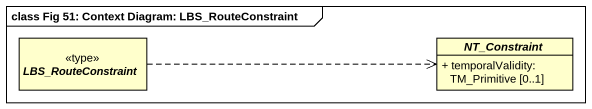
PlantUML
@startuml
mainframe class Fig 51: Context Diagram: LBS_RouteConstraint
hide circle
hide empty members
skinparam classAttributeIconSize 0
abstract class LBS_RouteConstraint <<type>>
abstract class NT_Constraint {
  + temporalValidity: TM_Primitive [0..1]
}
LBS_RouteConstraint .right.> NT_Constraint
@enduml
